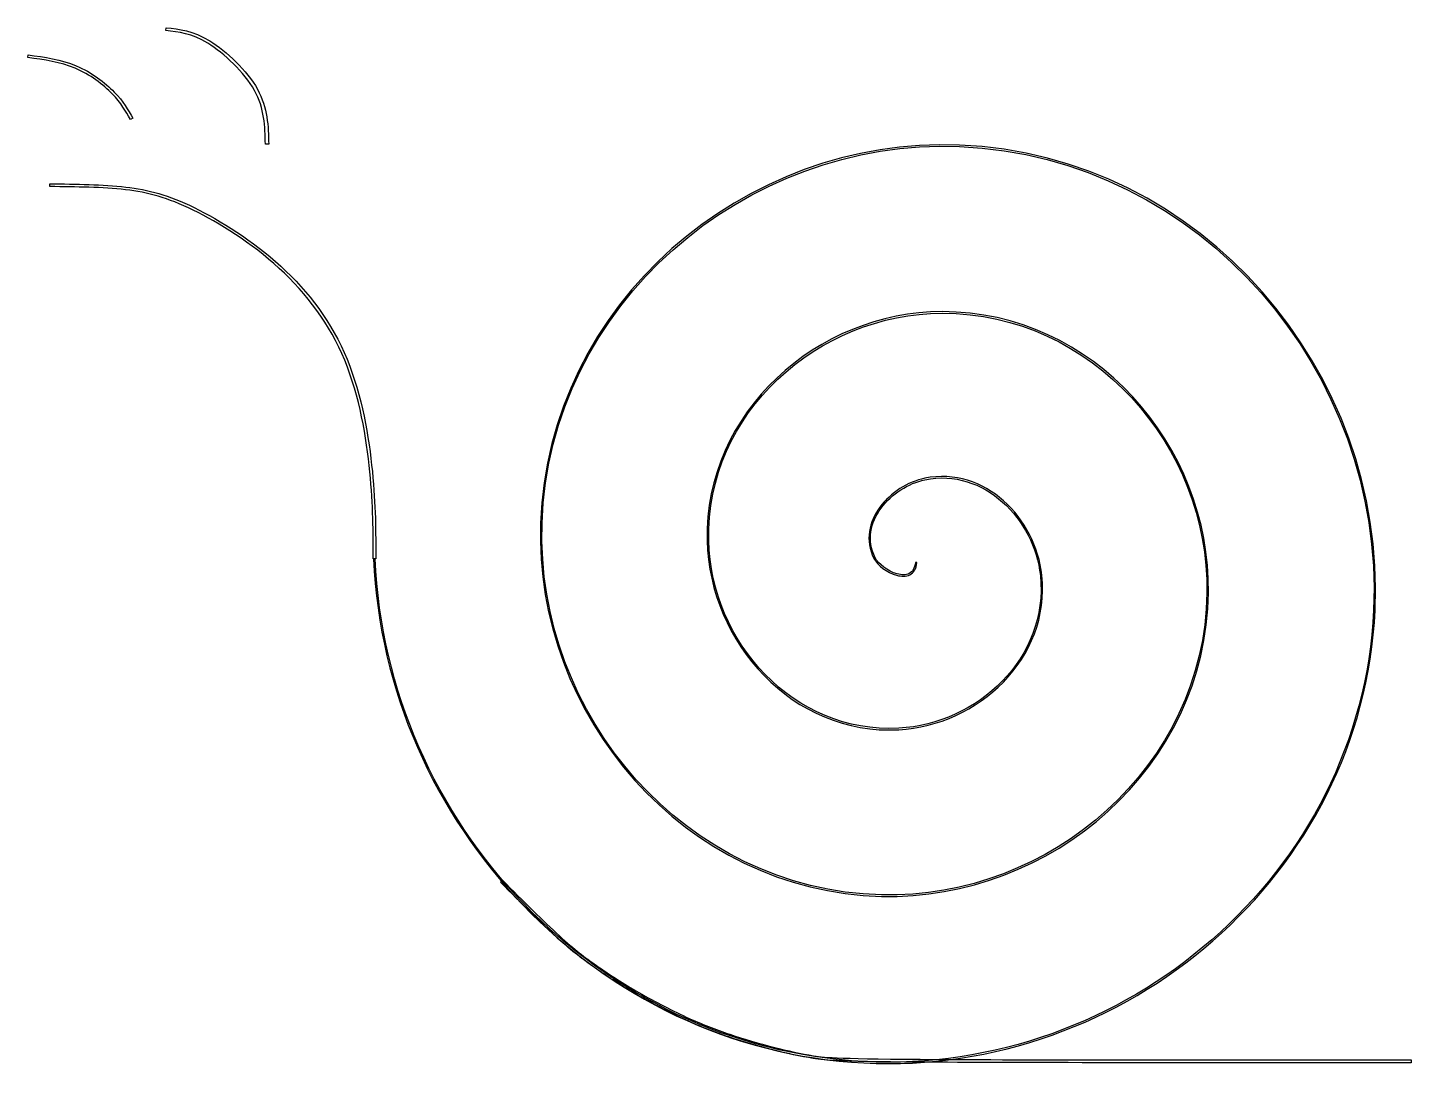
# Model space of a CAD drawing. Extents: x 0.4 to 13, y 0.3 to 9.8.
import ezdxf

# ---------------------------------------------------------------- set-up
doc = ezdxf.new("R2010")
doc.units = 0
doc.layers.add('Warstwa_1', color=7, linetype='CONTINUOUS')

msp = doc.modelspace()

# ---------------------------------------------------------------- linework, layer by layer
at = {"layer": 'Warstwa_1', "color": 7}
for points in [[(1.679633, 9.781059), (1.683215, 9.807349)], [(0.422749, 9.535473), (0.426285, 9.559351)], [(1.379339, 8.98432), (1.357229, 8.97291)], [(2.616371, 8.747001), (2.586172, 8.746458)], [(0.623831, 8.361043), (0.624014, 8.386273)], [(3.591129, 4.97394), (3.568488, 4.97399)], [(3.585373, 4.97386), (3.571625, 4.97329)], [(8.516701, 4.94076), (8.502828, 4.94176)], [(4.726276, 2.03082), (4.744118, 2.04894)], [(13.016804, 0.4131), (13.016796, 0.3876)]]:
    msp.add_lwpolyline(points, dxfattribs=at)
msp.add_lwpolyline([(8.905729, 8.739621)], close=True, dxfattribs=at)
for points in [[(2.062333, 9.665585), (1.913344, 9.756834), (1.798643, 9.768481), (1.679633, 9.781059)], [(1.683215, 9.807349), (1.802221, 9.794779), (1.925742, 9.781349), (2.079782, 9.687)], [(2.486635, 9.236451), (2.39448, 9.401857), (2.21132, 9.574332), (2.062333, 9.665585)], [(2.079782, 9.687), (2.233825, 9.59266), (2.418522, 9.419135), (2.513928, 9.247918)], [(0.855246, 9.438743), (0.721032, 9.495303), (0.572532, 9.515363), (0.422749, 9.535473)], [(0.426285, 9.559351), (0.576068, 9.539241), (0.727019, 9.519191), (0.86547, 9.460841)], [(0.86547, 9.460841), (1.003923, 9.402491), (1.127748, 9.306914), (1.211207, 9.221066)], [(1.192809, 9.204491), (1.111479, 9.288151), (0.989459, 9.382177), (0.855246, 9.438743)], [(1.357229, 8.97291), (1.315289, 9.0476), (1.274159, 9.12083), (1.192809, 9.204491)], [(1.211207, 9.221066), (1.294667, 9.135216), (1.337401, 9.059007), (1.379339, 8.98432)], [(2.586172, 8.746458), (2.582525, 8.910011), (2.578879, 9.071046), (2.486635, 9.236451)], [(2.513928, 9.247918), (2.609343, 9.076699), (2.612768, 8.910553), (2.616371, 8.747001)], [(8.905729, 8.739638), (6.942784, 8.818978), (5.157563, 7.293388), (5.090982, 5.297957)], [(5.104917, 5.297127), (5.171227, 7.284553), (6.949723, 8.80447), (8.905172, 8.725436)], [(8.905172, 8.725436), (11.099108, 8.636766), (12.772791, 6.668426), (12.672916, 4.50642)], [(12.68685, 4.50631), (12.78707, 6.675819), (11.10764, 8.650624), (8.905729, 8.739621)], [(1.31265, 8.332433), (1.105167, 8.356693), (0.864617, 8.358923), (0.623831, 8.361043)], [(0.624014, 8.386273), (0.864801, 8.384173), (1.105849, 8.381973), (1.315013, 8.357473)], [(1.929571, 8.147018), (1.694406, 8.262057), (1.520135, 8.308169), (1.31265, 8.332433)], [(1.315013, 8.357473), (1.524176, 8.333013), (1.701727, 8.285903), (1.938636, 8.170014)], [(2.712412, 7.617157), (2.460248, 7.848164), (2.164735, 8.03198), (1.929571, 8.147018)], [(1.938636, 8.170014), (2.175545, 8.054123), (2.472526, 7.869415), (2.72684, 7.636437)], [(3.308885, 6.780561), (3.173515, 7.10801), (2.964575, 7.386147), (2.712412, 7.617157)], [(2.72684, 7.636437), (2.981153, 7.403458), (3.192485, 7.122386), (3.329514, 6.790923)], [(8.747067, 7.22325), (7.610621, 7.22125), (6.580851, 6.308947), (6.607369, 5.139477)], [(6.621199, 5.139597), (6.594974, 6.300391), (7.618204, 7.20709), (8.747254, 7.209049)], [(11.170463, 4.6648), (11.188293, 6.007906), (10.123069, 7.225639), (8.747067, 7.22325)], [(8.747254, 7.209049), (10.115072, 7.211449), (11.174262, 6.000208), (11.15653, 4.66453)], [(3.537318, 5.765425), (3.506308, 6.074976), (3.444257, 6.453113), (3.308885, 6.780561)], [(3.329514, 6.790923), (3.466544, 6.459462), (3.528807, 6.079143), (3.559959, 5.76817)], [(3.568488, 4.97399), (3.568488, 5.215237), (3.568297, 5.455877), (3.537318, 5.765425)], [(3.559959, 5.76817), (3.591109, 5.457197), (3.591129, 5.215187), (3.591129, 4.97394)], [(8.587476, 5.706681), (8.433859, 5.674841), (8.277514, 5.575901), (8.179492, 5.443237)], [(8.190533, 5.434397), (8.286328, 5.564447), (8.440317, 5.662017), (8.590161, 5.693047)], [(9.305911, 5.500832), (9.114637, 5.671285), (8.861181, 5.763363), (8.587476, 5.706681)], [(8.590161, 5.693047), (8.859287, 5.748807), (9.107925, 5.658607), (9.296518, 5.490546)], [(8.179492, 5.443237), (8.08147, 5.310587), (8.042118, 5.143267), (8.1245, 4.97823)], [(8.136842, 4.98388), (8.056903, 5.144027), (8.094742, 5.304757), (8.190533, 5.434397)], [(9.296518, 5.490546), (9.485114, 5.322487), (9.613213, 5.076487), (9.640038, 4.82228)], [(9.65389, 4.82383), (9.626679, 5.081697), (9.497187, 5.330377), (9.305911, 5.500832)], [(5.090982, 5.297957), (5.032381, 3.54161), (6.404273, 1.94611), (8.193239, 1.90217)], [(8.193426, 1.91545), (6.412513, 1.95925), (5.046564, 3.54825), (5.104917, 5.297127)], [(6.607369, 5.139477), (6.628447, 4.20977), (7.38907, 3.36664), (8.351901, 3.41854)], [(8.351053, 3.43223), (7.396665, 3.38073), (6.642112, 4.21724), (6.621199, 5.139597)], [(3.571625, 4.97329), (3.674298, 2.56715), (5.60511, 0.5097), (8.034762, 0.38577)], [(8.035509, 0.39907), (5.613266, 0.52265), (3.687746, 2.57432), (3.585373, 4.97386)], [(8.1245, 4.97823), (8.155971, 4.91513), (8.245643, 4.84837), (8.332023, 4.8244)], [(8.335448, 4.83729), (8.25321, 4.86009), (8.165268, 4.92689), (8.136842, 4.98388)], [(8.502828, 4.94176), (8.497028, 4.88626), (8.475344, 4.85566), (8.445615, 4.84029)], [(8.452042, 4.8284), (8.486255, 4.8458), (8.510586, 4.8822), (8.516701, 4.94076)], [(8.332023, 4.8244), (8.375221, 4.8124), (8.417853, 4.8112), (8.452042, 4.8284)], [(8.445615, 4.84029), (8.41587, 4.82509), (8.376455, 4.82589), (8.335448, 4.83729)], [(9.640038, 4.82228), (9.718879, 4.07514), (9.066621, 3.47081), (8.351053, 3.43223)], [(8.351901, 3.41854), (9.074777, 3.45754), (9.733647, 4.068), (9.65389, 4.82383)], [(8.193239, 1.90217), (9.742986, 1.86407), (11.149453, 3.08231), (11.170463, 4.6648)], [(11.15653, 4.66453), (11.13563, 3.09016), (9.735717, 1.87756), (8.193426, 1.91545)], [(8.034762, 0.38577), (10.410851, 0.26454), (12.575594, 2.09792), (12.68685, 4.50631)], [(12.672916, 4.50642), (12.562029, 2.10599), (10.404074, 0.27824), (8.035509, 0.39907)], [(5.245176, 1.52418), (5.104425, 1.65272), (4.915363, 1.84174), (4.726276, 2.03082)], [(4.744118, 2.04894), (4.933205, 1.85984), (5.12213, 1.67085), (5.262092, 1.54303)], [(5.582564, 1.2548), (5.478344, 1.3277), (5.385928, 1.39565), (5.245176, 1.52418)], [(5.262092, 1.54303), (5.402054, 1.41522), (5.492939, 1.34843), (5.596879, 1.27569)], [(5.596879, 1.27569), (5.700809, 1.20299), (5.817115, 1.12489), (5.959717, 1.04198)], [(5.947075, 1.01997), (5.803669, 1.10337), (5.686781, 1.18187), (5.582564, 1.2548)], [(6.406154, 0.78104), (6.260086, 0.84854), (6.090486, 0.93657), (5.947075, 1.01997)], [(5.959717, 1.04198), (6.102322, 0.95908), (6.271513, 0.87125), (6.416752, 0.80416)], [(6.805224, 0.62312), (6.674606, 0.66662), (6.552224, 0.71362), (6.406154, 0.78104)], [(6.416752, 0.80416), (6.561989, 0.73706), (6.683255, 0.69068), (6.813219, 0.64736)], [(6.813219, 0.64736), (6.943194, 0.60406), (7.081676, 0.56376), (7.211174, 0.5305)], [(7.204848, 0.5059), (7.074819, 0.5393), (6.935847, 0.5796), (6.805224, 0.62312)], [(7.572518, 0.4273), (7.456029, 0.4459), (7.334883, 0.4724), (7.204848, 0.5059)], [(7.211174, 0.5305), (7.340676, 0.4972), (7.461122, 0.4707), (7.576614, 0.4523)], [(8.708045, 0.3926), (7.801711, 0.3976), (7.689013, 0.4087), (7.572518, 0.4273)], [(7.576614, 0.4523), (7.692117, 0.4338), (7.801896, 0.4234), (8.708053, 0.4181)], [(13.016796, 0.3876), (11.315547, 0.38759), (9.614378, 0.3875), (8.708045, 0.3926)], [(8.708053, 0.4181), (9.614203, 0.4131), (11.315555, 0.4131), (13.016804, 0.4131)]]:
    msp.add_open_spline(points, degree=3, dxfattribs=at)

doc.saveas('drawing.dxf')
